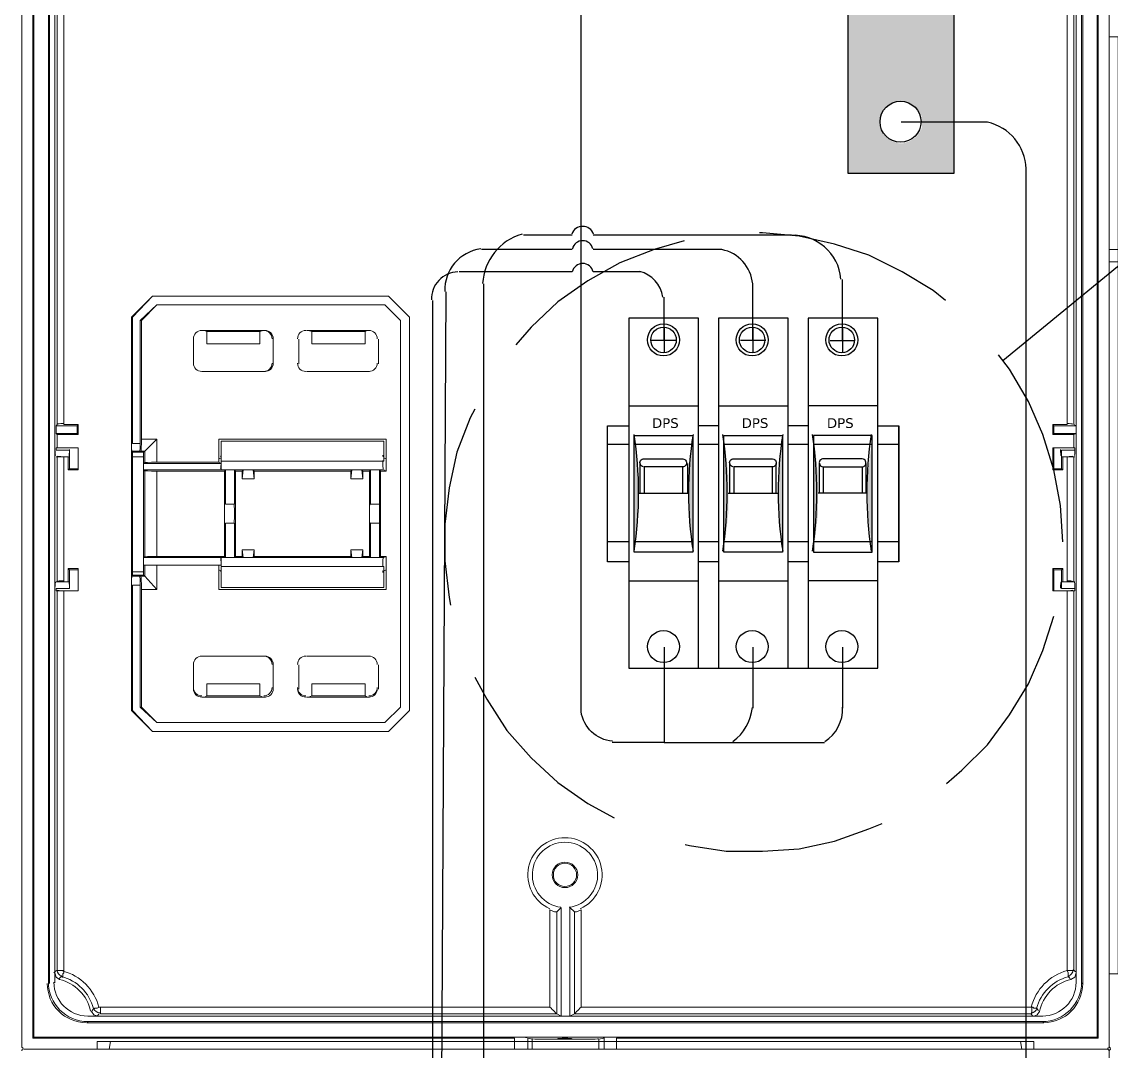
# Model space of a CAD drawing. Header units: millimetres. Extents: x 2788 to 2954, y 1337 to 1391.
# Drawn here: x 2906.919 to 2907.961, y 1352.494 to 1353.478 of the extents above; entities that cross this region are included whole.
import ezdxf

# ---------------------------------------------------------------- set-up
doc = ezdxf.new("R2010")
doc.units = ezdxf.units.MM
doc.layers.add('PDF_0', color=7, linetype='Continuous')
doc.layers.add('PDF_Texto', color=7, linetype='Continuous')
doc.styles.add('PDF Verdana', font='verdana.ttf')

msp = doc.modelspace()

# ---------------------------------------------------------------- linework, layer by layer
at = {"layer": 'PDF_0', "lineweight": 15}
for points in [[(2906.9194, 1354.5738, -0.414215), (2906.9215, 1354.5754), (2907.9576, 1354.5754, -0.414215), (2907.9587, 1354.5733), (2907.9587, 1352.4979, -0.414215), (2907.9571, 1352.4968)], [(2906.93, 1354.4924, -0.414213), (2906.9538, 1354.5162, 0.414213), (2906.93, 1354.4918), (2906.93, 1352.5063)], [(2907.9481, 1352.5063), (2907.9481, 1354.4918, 0.414213), (2907.9243, 1354.5162)], [(2906.9458, 1354.4019), (2906.9448, 1354.4029), (2906.9448, 1352.5582), (2906.9458, 1352.5592), (2906.9458, 1354.4019), (2906.9511, 1354.3966), (2906.9511, 1352.5592), (2906.9511, 1352.5688), (2906.9522, 1352.5645), (2906.9554, 1352.5624, -0.292489), (2906.9851, 1352.5323)], [(2907.9322, 1354.4019), (2907.927, 1354.3966), (2907.927, 1352.5592), (2907.927, 1352.5688), (2907.9259, 1352.5645), (2907.9221, 1352.5625, 0.292489), (2907.892, 1352.5317), (2907.8899, 1352.5285), (2907.8867, 1352.5275), (2907.8952, 1352.5275), (2906.9829, 1352.5275), (2906.9924, 1352.5275), (2906.9882, 1352.5285), (2906.9861, 1352.5317, 0.006355), (2906.9881, 1352.5347, 0.340488), (2906.994, 1352.5307)], [(2907.1132, 1353.0167, 0.011453), (2907.1131, 1353.0075, 0.011557), (2907.1132, 1352.9983)], [(2907.1224, 1352.9983, 0.011557), (2907.1226, 1353.0075, 0.011453), (2907.1224, 1353.0167)], [(2907.2519, 1353.0167, 0.011453), (2907.2517, 1353.0075, 0.011557), (2907.2519, 1352.9983)], [(2907.2611, 1352.9983, 0.011557), (2907.2612, 1353.0075, 0.011453), (2907.2611, 1353.0167)], [(2906.9533, 1352.5714, 0.340488), (2906.9576, 1352.5658, 0.006291), (2906.9553, 1352.5632)], [(2907.4539, 1352.536), (2907.8841, 1352.5361, -0.269935), (2907.9185, 1352.5709), (2907.9195, 1352.5688), (2907.9195, 1352.5677), (2907.9195, 1352.5666), (2907.9195, 1352.5656), (2907.9206, 1352.5645)], [(2907.9266, 1352.5697, 0.005107), (2907.9241, 1352.5717, -0.340488), (2907.9194, 1352.5658)], [(2907.9217, 1352.563, 0.006446), (2907.9194, 1352.565, 0.269937), (2907.8892, 1352.5347, 0.006291), (2907.8912, 1352.5327)], [(2907.9571, 1352.4957, -0.414215), (2907.9587, 1352.4936), (2907.9587, 1350.4176, -0.414215), (2907.9571, 1350.416, -0.414215), (2907.9587, 1350.4139), (2907.9587, 1348.3374, -0.414215), (2907.9571, 1348.3363)]]:
    msp.add_lwpolyline(points, format="xyb", dxfattribs=at)
for points in [[(2906.9194, 1352.4979), (2906.9194, 1354.5733), (2906.9194, 1352.4979)], [(2906.9511, 1354.3966), (2906.9511, 1354.5098), (2906.9533, 1354.5066), (2906.9533, 1353.0927), (2906.9522, 1353.0916), (2906.9522, 1353.0842), (2906.9533, 1353.0831), (2906.9533, 1353.0704), (2906.9522, 1353.0704), (2906.9522, 1353.0683), (2906.9649, 1353.0683), (2906.9649, 1353.0503), (2906.9638, 1353.0493), (2906.9638, 1353.062), (2906.9649, 1353.062), (2906.9522, 1353.062), (2906.9533, 1353.062), (2906.9533, 1352.9424), (2906.9522, 1352.9424), (2906.9649, 1352.9424), (2906.9638, 1352.9424), (2906.9638, 1352.9551)], [(2906.9522, 1353.0916), (2906.9723, 1353.0916), (2906.9734, 1353.0927), (2906.9596, 1353.0927), (2906.9596, 1354.5066), (2907.9185, 1354.5066), (2907.9185, 1353.0927), (2907.9047, 1353.0927), (2907.9058, 1353.0916)], [(2907.9259, 1353.0704), (2907.9058, 1353.0704), (2907.9058, 1353.0503), (2907.9132, 1353.0503), (2907.9132, 1353.0683), (2907.9259, 1353.0683), (2907.9259, 1353.0704), (2907.9248, 1353.0704), (2907.9248, 1353.0831), (2907.927, 1353.0842), (2907.927, 1353.0916), (2907.9248, 1353.0927), (2907.9248, 1354.5066), (2907.927, 1354.5098), (2907.927, 1354.3966)], [(2906.931, 1354.4982), (2906.931, 1352.5074)], [(2907.9471, 1354.4982), (2907.9471, 1352.5074)], [(2907.9587, 1353.2482), (2907.9672, 1353.2482), (2907.9672, 1352.5677), (2907.9587, 1352.5677), (2907.9672, 1352.5677), (2907.9672, 1353.2482), (2907.9672, 1353.2599), (2907.9672, 1353.4631), (2907.9587, 1353.4631), (2907.9672, 1353.4631), (2907.9672, 1353.2599), (2907.9587, 1353.2599)], [(2907.0242, 1353.1953), (2907.0443, 1353.2154), (2907.0252, 1353.1953)], [(2907.2697, 1353.2154), (2907.0443, 1353.2154), (2907.2697, 1353.2154)], [(2907.0337, 1353.1921), (2907.0485, 1353.207), (2907.0326, 1353.1921)], [(2907.2665, 1353.207), (2907.0485, 1353.207), (2907.2665, 1353.207)], [(2907.2813, 1353.1921), (2907.2665, 1353.207), (2907.2813, 1353.1921)], [(2907.0252, 1352.9487), (2907.0252, 1352.9477), (2907.0326, 1352.9477), (2907.0337, 1352.9477), (2907.0369, 1352.9477), (2907.0485, 1352.935), (2907.0337, 1352.935), (2907.0337, 1352.8228), (2907.0326, 1352.8228), (2907.0326, 1352.9392), (2907.0252, 1352.9392), (2907.0252, 1352.8196), (2907.0242, 1352.8196), (2907.0242, 1353.1953), (2907.0252, 1353.1953), (2907.0252, 1353.0747), (2907.0326, 1353.0747), (2907.0326, 1353.1921), (2907.0337, 1353.1921), (2907.0337, 1353.0789), (2907.0485, 1353.0789)], [(2907.2813, 1352.8228), (2907.2813, 1353.1921), (2907.2813, 1352.8228)], [(2907.0961, 1353.1816), (2907.0961, 1353.1699), (2907.1469, 1353.1699), (2907.1469, 1353.1816)], [(2907.1967, 1353.1816), (2907.1967, 1353.1699), (2907.2475, 1353.1699), (2907.2475, 1353.1816)], [(2907.0834, 1353.1742), (2907.0834, 1353.1742)], [(2907.184, 1353.1509), (2907.184, 1353.1742), (2907.184, 1353.1509)], [(2907.2602, 1353.1509), (2907.2602, 1353.1742), (2907.2602, 1353.1509)], [(2907.1596, 1353.1509), (2907.1596, 1353.1509)], [(2907.2517, 1353.1435), (2907.1914, 1353.1435), (2907.2517, 1353.1435)], [(2907.2517, 1353.1435), (2907.2517, 1353.1435)], [(2906.9723, 1353.0842), (2906.9723, 1353.0916)], [(2906.9734, 1353.0831), (2906.9734, 1353.0927)], [(2907.9058, 1353.0842), (2907.9047, 1353.0831), (2907.9047, 1353.0927)], [(2907.927, 1353.0916), (2907.9058, 1353.0916), (2907.9058, 1353.0842), (2907.927, 1353.0842)], [(2906.9522, 1353.0842), (2906.9723, 1353.0842), (2906.9734, 1353.0831), (2906.9533, 1353.0831)], [(2907.1078, 1353.0567), (2907.0485, 1353.0567), (2907.0485, 1353.0789), (2907.0369, 1353.0673), (2907.0337, 1353.0673), (2907.0326, 1353.0673), (2907.0252, 1353.0673), (2907.0252, 1353.0662)], [(2907.2676, 1353.0599), (2907.2676, 1353.0789), (2907.1078, 1353.0789), (2907.1078, 1353.0599)], [(2907.1099, 1353.063), (2907.1099, 1353.0768), (2907.2655, 1353.0768), (2907.2655, 1353.063)], [(2907.9248, 1353.0831), (2907.9047, 1353.0831)], [(2906.9522, 1353.0704), (2906.9734, 1353.0704), (2906.9533, 1353.0704)], [(2906.9649, 1353.0503), (2906.9734, 1353.0503), (2906.9734, 1353.0704), (2906.9734, 1353.0493), (2906.9734, 1353.0503)], [(2907.0358, 1353.0662), (2907.0252, 1353.0662), (2907.0252, 1353.062), (2907.0358, 1353.062), (2907.0358, 1353.0662), (2907.0369, 1353.0673), (2907.0369, 1353.0556), (2907.0358, 1353.0556), (2907.0358, 1353.0493), (2907.0369, 1353.0482), (2907.0369, 1352.9657), (2907.0358, 1352.9657), (2907.0358, 1352.9582), (2907.1099, 1352.9582), (2907.1099, 1352.9657), (2907.0358, 1352.9657)], [(2907.9058, 1353.0704), (2907.9047, 1353.0704), (2907.9047, 1353.0493), (2907.9058, 1353.0503)], [(2907.9047, 1353.0704), (2907.9248, 1353.0704)], [(2906.9638, 1352.9424), (2906.9596, 1352.9424), (2906.9596, 1353.062), (2906.9638, 1353.062)], [(2907.0358, 1352.9519), (2907.0252, 1352.9519), (2907.0252, 1353.062)], [(2907.0369, 1352.9582), (2907.0369, 1352.9477), (2907.0358, 1352.9487), (2907.0358, 1352.9519), (2907.0358, 1353.062)], [(2907.1099, 1353.0556), (2907.0358, 1353.0556)], [(2907.2655, 1353.0609), (2907.2676, 1353.0599), (2907.2676, 1353.0482), (2907.2655, 1353.0493), (2907.2612, 1353.0493), (2907.2528, 1353.0493), (2907.2443, 1353.0493), (2907.2348, 1353.0493), (2907.1406, 1353.0493), (2907.1311, 1353.0493), (2907.1226, 1353.0493), (2907.1141, 1353.0493), (2907.1099, 1353.0493), (2907.1099, 1353.0556), (2907.1078, 1353.0567), (2907.1078, 1353.0599), (2907.1099, 1353.0609)], [(2907.9143, 1353.062), (2907.9185, 1353.062), (2907.9185, 1352.9424), (2907.9143, 1352.9424), (2907.9143, 1352.9551), (2907.9132, 1352.954), (2907.9132, 1352.936), (2907.9259, 1352.936), (2907.9259, 1352.9339), (2907.9248, 1352.9339), (2907.9248, 1352.5709), (2907.9185, 1352.5709), (2907.9185, 1352.9339), (2907.9047, 1352.9339), (2907.9058, 1352.9339), (2907.9259, 1352.9339)], [(2907.9143, 1352.9424), (2907.9132, 1352.9424), (2907.9259, 1352.9424), (2907.9248, 1352.9424), (2907.9248, 1353.062), (2907.9259, 1353.062), (2907.9132, 1353.062), (2907.9143, 1353.062), (2907.9143, 1353.0493)], [(2906.9638, 1353.0493), (2906.9734, 1353.0493)], [(2907.1099, 1353.0493), (2907.0358, 1353.0493)], [(2907.2623, 1353.0482), (2907.2623, 1352.9667), (2907.2612, 1352.9657), (2907.2612, 1352.9985), (2907.2528, 1352.9985), (2907.2528, 1352.9657), (2907.2517, 1352.9667), (2907.2454, 1352.9667), (2907.2443, 1352.9657), (2907.2454, 1352.9731), (2907.2337, 1352.9731), (2907.2348, 1352.9657), (2907.2337, 1352.9667), (2907.1416, 1352.9667), (2907.1406, 1352.9657), (2907.1416, 1352.9731), (2907.13, 1352.9731), (2907.1311, 1352.9657), (2907.13, 1352.9667), (2907.1236, 1352.9667), (2907.1226, 1352.9657), (2907.1226, 1352.9985), (2907.1141, 1352.9985), (2907.1141, 1352.9657), (2907.1131, 1352.9667), (2907.0485, 1352.9667), (2907.0485, 1353.0482), (2907.1131, 1353.0482), (2907.1141, 1353.0493), (2907.1141, 1353.0165), (2907.1226, 1353.0165), (2907.1226, 1353.0493), (2907.1236, 1353.0482), (2907.13, 1353.0482)], [(2907.1131, 1353.0482), (2907.1131, 1352.9667)], [(2907.1236, 1352.9667), (2907.1236, 1353.0482)], [(2907.2676, 1353.0482), (2907.2623, 1353.0482), (2907.2612, 1353.0493), (2907.2612, 1353.0165), (2907.2528, 1353.0165), (2907.2528, 1353.0493), (2907.2517, 1353.0482), (2907.2454, 1353.0482), (2907.2443, 1353.0493), (2907.2454, 1353.0408), (2907.2337, 1353.0408), (2907.2348, 1353.0493), (2907.2337, 1353.0482), (2907.1416, 1353.0482), (2907.1406, 1353.0493), (2907.1416, 1353.0408), (2907.13, 1353.0408)], [(2907.1416, 1353.0408), (2907.1416, 1353.0482)], [(2907.2337, 1353.0482), (2907.2337, 1353.0408)], [(2907.2454, 1353.0408), (2907.2454, 1353.0482)], [(2907.2517, 1352.9667), (2907.2517, 1353.0482)], [(2907.9132, 1353.0503), (2907.9143, 1353.0493), (2907.9047, 1353.0493)], [(2907.13, 1352.9731), (2907.13, 1352.9667)], [(2907.1416, 1352.9667), (2907.1416, 1352.9731)], [(2907.2337, 1352.9731), (2907.2337, 1352.9667)], [(2907.2454, 1352.9667), (2907.2454, 1352.9731)], [(2907.1099, 1352.9657), (2907.1141, 1352.9657), (2907.1226, 1352.9657), (2907.1311, 1352.9657), (2907.1406, 1352.9657), (2907.2348, 1352.9657), (2907.2443, 1352.9657), (2907.2528, 1352.9657), (2907.2612, 1352.9657), (2907.2655, 1352.9657), (2907.2676, 1352.9667), (2907.2676, 1352.954), (2907.2655, 1352.953)], [(2907.2676, 1352.9667), (2907.2623, 1352.9667)], [(2906.9649, 1352.954), (2906.9649, 1352.936), (2906.9522, 1352.936), (2906.9522, 1352.9339), (2906.9533, 1352.9339), (2906.9533, 1352.5709), (2906.9596, 1352.5709), (2906.9596, 1352.5688), (2906.9585, 1352.5677), (2906.9585, 1352.5666), (2906.9585, 1352.5656), (2906.9585, 1352.5645), (2906.9575, 1352.5645)], [(2906.9734, 1352.9551), (2906.9734, 1352.9339), (2906.9734, 1352.954)], [(2907.0252, 1352.9519), (2907.0252, 1352.9487), (2907.0358, 1352.9487)], [(2907.0485, 1352.935), (2907.0485, 1352.9582)], [(2907.1099, 1352.953), (2907.1078, 1352.954), (2907.1078, 1352.9582)], [(2907.1078, 1352.954), (2907.1078, 1352.935), (2907.2676, 1352.935), (2907.2676, 1352.954)], [(2907.2655, 1352.9508), (2907.2655, 1352.9371), (2907.2655, 1352.9572), (2907.1099, 1352.9572), (2907.1099, 1352.9371), (2907.1099, 1352.9508)], [(2907.9058, 1352.954), (2907.9047, 1352.9551), (2907.9047, 1352.9339)], [(2907.9143, 1352.9551), (2907.9047, 1352.9551)], [(2907.9132, 1352.954), (2907.9058, 1352.954), (2907.9058, 1352.9339)], [(2906.9522, 1352.9339), (2906.9734, 1352.9339), (2906.9596, 1352.9339), (2906.9596, 1352.5709)], [(2907.1099, 1352.9371), (2907.2655, 1352.9371), (2907.1099, 1352.9371)], [(2907.2517, 1352.8715), (2907.2517, 1352.8715)], [(2907.0834, 1352.863), (2907.0834, 1352.863)], [(2907.184, 1352.863), (2907.184, 1352.863)], [(2907.2602, 1352.863), (2907.2602, 1352.863)], [(2907.1469, 1352.8334), (2907.1469, 1352.845), (2907.0961, 1352.845), (2907.0961, 1352.8334)], [(2907.2475, 1352.8334), (2907.2475, 1352.845), (2907.1967, 1352.845), (2907.1967, 1352.8334)], [(2907.0919, 1352.8323), (2907.0919, 1352.8323)], [(2907.0242, 1352.8196), (2907.0443, 1352.7995), (2907.2697, 1352.7995)], [(2907.0443, 1352.7995), (2907.0252, 1352.8196)], [(2907.0337, 1352.8228), (2907.0485, 1352.808), (2907.0326, 1352.8228)], [(2907.2665, 1352.808), (2907.2813, 1352.8228), (2907.2665, 1352.808)], [(2907.2697, 1352.7995), (2907.2898, 1352.8196), (2907.2697, 1352.7995)], [(2907.2665, 1352.808), (2907.0485, 1352.808), (2907.2665, 1352.808)], [(2907.4306, 1352.627), (2907.4285, 1352.627), (2907.4242, 1352.6291), (2907.4242, 1352.536), (2907.4253, 1352.5349), (2907.4263, 1352.5338), (2907.4274, 1352.5328), (2907.4285, 1352.5317), (2907.4295, 1352.5307), (2907.4306, 1352.5296), (2907.4306, 1352.627), (2907.4348, 1352.6312), (2907.4348, 1352.5275)], [(2907.4433, 1352.5275), (2907.4433, 1352.6312), (2907.4475, 1352.627), (2907.4475, 1352.5296), (2907.4486, 1352.5307), (2907.4496, 1352.5317), (2907.4507, 1352.5328), (2907.4517, 1352.5338), (2907.4528, 1352.5349), (2907.4539, 1352.536), (2907.4539, 1352.6291), (2907.4496, 1352.627), (2907.4475, 1352.627)], [(2906.9511, 1352.5592), (2906.9511, 1352.5592)], [(2906.9945, 1352.536), (2906.9935, 1352.536), (2906.9914, 1352.5349), (2906.9903, 1352.5349), (2906.9892, 1352.5349), (2906.9882, 1352.5338)], [(2907.8899, 1352.5338), (2907.8899, 1352.5349), (2907.8889, 1352.5349), (2907.8878, 1352.5349), (2907.8867, 1352.5349), (2907.8857, 1352.536), (2907.8846, 1352.536), (2907.8846, 1352.5296), (2907.4475, 1352.5296), (2907.4433, 1352.5275), (2907.4348, 1352.5275), (2907.4306, 1352.5296), (2906.9945, 1352.5296), (2906.9945, 1352.536), (2907.4242, 1352.536)], [(2906.9829, 1352.5275), (2906.9829, 1352.5275)], [(2907.4761, 1352.4957), (2907.4877, 1352.4957), (2907.4877, 1352.5063), (2907.9481, 1352.5063), (2907.9471, 1352.5074), (2906.931, 1352.5074), (2906.93, 1352.5063), (2907.3904, 1352.5063), (2907.3904, 1352.4957), (2907.4031, 1352.4957)], [(2906.9914, 1352.4957), (2906.9914, 1352.5031), (2907.0041, 1352.5031), (2907.003, 1352.4957)], [(2907.874, 1352.5031), (2907.0041, 1352.5031)], [(2907.4708, 1352.4957), (2907.4761, 1352.4957), (2907.4761, 1352.5063), (2907.4708, 1352.5053), (2907.4708, 1352.4957), (2907.4073, 1352.4957), (2907.4073, 1352.5053), (2907.4031, 1352.5063), (2907.4031, 1352.4957), (2907.4073, 1352.4957)], [(2907.8751, 1352.4957), (2907.874, 1352.5031), (2907.8867, 1352.5031), (2907.8867, 1352.4957)], [(2907.3904, 1352.4957), (2906.9215, 1352.4957), (2907.9576, 1352.4957), (2907.4877, 1352.4957)]]:
    msp.add_lwpolyline(points, dxfattribs=at)
for points in [[(2906.9194, 1352.4979), (2906.9194, 1354.5733)], [(2907.9587, 1352.4979), (2907.9587, 1354.5733)], [(2907.9322, 1352.5592), (2907.9322, 1354.4019), (2907.9333, 1354.4029), (2907.9333, 1352.5582)], [(2907.2898, 1352.8196), (2907.2898, 1353.1953), (2907.2697, 1353.2154), (2907.2898, 1353.1953)], [(2907.0919, 1353.1826), (2907.1522, 1353.1826), (2907.1512, 1353.1826), (2907.1501, 1353.1826), (2907.1469, 1353.1816), (2907.0961, 1353.1816), (2907.094, 1353.1826)], [(2907.1914, 1353.1826), (2907.2517, 1353.1826), (2907.2496, 1353.1826), (2907.2475, 1353.1816), (2907.1967, 1353.1816), (2907.1935, 1353.1826)], [(2907.0834, 1353.1509), (2907.0834, 1353.1742)], [(2907.1596, 1353.1742), (2907.1596, 1353.1509)], [(2907.0919, 1353.1435), (2907.1512, 1353.1435), (2907.1522, 1353.1435)], [(2907.2655, 1353.0768), (2907.1099, 1353.0768), (2907.1099, 1353.0577), (2907.2655, 1353.0577)], [(2907.13, 1353.0408), (2907.1311, 1353.0493), (2907.13, 1353.0482)], [(2906.9638, 1352.9551), (2906.9649, 1352.954), (2906.9734, 1352.954), (2906.9734, 1352.9551)], [(2907.0919, 1352.8715), (2907.1522, 1352.8715), (2907.1512, 1352.8715)], [(2907.1914, 1352.8715), (2907.2517, 1352.8715)], [(2907.0834, 1352.8408), (2907.0834, 1352.8397), (2907.0834, 1352.863)], [(2907.1596, 1352.8408), (2907.1596, 1352.863), (2907.1596, 1352.8397)], [(2907.184, 1352.8408), (2907.184, 1352.8397), (2907.184, 1352.863)], [(2907.2602, 1352.8408), (2907.2602, 1352.863), (2907.2602, 1352.8397)], [(2907.1512, 1352.8323), (2907.1522, 1352.8323), (2907.0919, 1352.8323), (2907.094, 1352.8323), (2907.0961, 1352.8334), (2907.1469, 1352.8334), (2907.1501, 1352.8323)], [(2907.2517, 1352.8323), (2907.1914, 1352.8323), (2907.1935, 1352.8323), (2907.1967, 1352.8334), (2907.2475, 1352.8334), (2907.2496, 1352.8323)], [(2906.9818, 1352.5211), (2907.8963, 1352.5211), (2907.8952, 1352.5222), (2906.9829, 1352.5222)]]:
    msp.add_lwpolyline(points, close=True, dxfattribs=at)
at = {"layer": 'PDF_0', "lineweight": 25}
for points in [[(2907.8105, 1354.1955), (2907.7089, 1354.1955), (2907.7089, 1353.3329), (2907.8105, 1353.3329)], [(2907.5047, 1353.0821), (2907.5608, 1353.0821), (2907.5608, 1352.9709), (2907.5047, 1352.9709)], [(2907.5904, 1353.0821), (2907.6465, 1353.0821), (2907.6465, 1352.9709), (2907.5904, 1352.9709)], [(2907.7322, 1353.0821), (2907.6761, 1353.0821), (2907.6761, 1352.9709), (2907.7322, 1352.9709)]]:
    msp.add_lwpolyline(points, close=True, dxfattribs=at)
at = {"layer": 'PDF_0', "color": 5, "lineweight": 25}
for points in [[(2907.4839, 1352.7901, -0.348749), (2907.4539, 1352.8185), (2907.4539, 1353.3033), (2907.4539, 1353.3467), (2907.4539, 1354.0505, -0.428636), (2907.5438, 1354.1468), (2907.7597, 1354.1468)], [(2907.8793, 1352.2121), (2907.8793, 1353.3371, 0.343432), (2907.8423, 1353.3816), (2907.7597, 1353.3816)]]:
    msp.add_lwpolyline(points, format="xyb", dxfattribs=at)
at = {"layer": 'PDF_0', "color": 150, "lineweight": 25, "true_color": 0x007fff}
msp.add_lwpolyline([(2907.8571, 1353.154), (2908.145, 1353.3901), (2908.3609, 1353.3901)], dxfattribs=at)
at = {"layer": 'PDF_0', "color": 1, "lineweight": 25}
for points in [[(2907.4454, 1353.2736), (2907.3988, 1353.2736)], [(2907.655, 1353.2736), (2907.4655, 1353.2736)], [(2907.4454, 1353.2599), (2907.3586, 1353.2599)], [(2907.3607, 1353.2271), (2907.3607, 1352.2216)], [(2907.7036, 1353.1731), (2907.7036, 1353.2313)], [(2907.312, 1353.2112), (2907.312, 1352.2576)], [(2907.3247, 1353.2197), (2907.3184, 1352.0586)], [(2907.5332, 1353.1731), (2907.5332, 1353.2144)]]:
    msp.add_lwpolyline(points, dxfattribs=at)
at = {"layer": 'PDF_0', "color": 30, "lineweight": 25, "true_color": 0xff7f00}
for points in [[(2907.8021, 1353.2112), (2907.7904, 1353.2207), (2907.7608, 1353.2387), (2907.729, 1353.2546), (2907.6962, 1353.2652), (2907.6624, 1353.2726), (2907.6274, 1353.2758), (2907.6243, 1353.2758)], [(2907.5523, 1353.2683), (2907.5237, 1353.2599), (2907.4909, 1353.2472), (2907.4602, 1353.2302), (2907.4316, 1353.2101), (2907.4062, 1353.1858), (2907.3914, 1353.1689)], [(2907.9143, 1352.9805), (2907.9121, 1353.0154), (2907.9058, 1353.0493), (2907.8952, 1353.0831), (2907.8814, 1353.1149), (2907.8635, 1353.1456), (2907.8529, 1353.1593)], [(2907.3523, 1353.1075), (2907.348, 1353.099), (2907.3353, 1353.0662), (2907.3279, 1353.0323), (2907.3237, 1352.9974), (2907.3237, 1352.9625), (2907.3279, 1352.9276), (2907.329, 1352.9201)], [(2907.8031, 1352.7497), (2907.8179, 1352.7624), (2907.8423, 1352.7868), (2907.8635, 1352.8154), (2907.8814, 1352.845), (2907.8952, 1352.8768), (2907.9058, 1352.9096)], [(2907.3523, 1352.8514), (2907.3639, 1352.8302), (2907.383, 1352.8005), (2907.4062, 1352.7741), (2907.4316, 1352.7508), (2907.4602, 1352.7307), (2907.4856, 1352.7169)], [(2907.5533, 1352.6915), (2907.5576, 1352.6905), (2907.5925, 1352.6852), (2907.6274, 1352.6852), (2907.6624, 1352.6873), (2907.6962, 1352.6947), (2907.729, 1352.7064), (2907.7417, 1352.7116)]]:
    msp.add_lwpolyline(points, dxfattribs=at)
at = {"layer": 'PDF_0', "color": 1, "lineweight": 25}
for points in [[(2907.6179, 1353.1731), (2907.6179, 1353.2271, 0.333388), (2907.5883, 1353.2599), (2907.4655, 1353.2599)], [(2907.511, 1353.2387), (2907.4655, 1353.2387, 0.788227), (2907.4454, 1353.2387), (2907.3374, 1353.2387)]]:
    msp.add_lwpolyline(points, format="xyb", dxfattribs=at)
at = {"layer": 'PDF_0', "lineweight": 25}
for points in [[(2907.566, 1352.8598), (2907.566, 1353.1943), (2907.4994, 1353.1943), (2907.4994, 1352.8598), (2907.7375, 1352.8598), (2907.7375, 1353.1943), (2907.6708, 1353.1943), (2907.6708, 1352.8598)], [(2907.6518, 1352.8598), (2907.6518, 1353.1943), (2907.5851, 1353.1943), (2907.5851, 1352.8598)], [(2907.5332, 1353.1847), (2907.5332, 1353.1731), (2907.5205, 1353.1731)], [(2907.6179, 1353.1847), (2907.6179, 1353.1731), (2907.6063, 1353.1731)], [(2907.7036, 1353.1847), (2907.7036, 1353.1731), (2907.7153, 1353.1731)], [(2907.5449, 1353.1731), (2907.5332, 1353.1731), (2907.5332, 1353.1615)], [(2907.6306, 1353.1731), (2907.6179, 1353.1731), (2907.6179, 1353.1615)], [(2907.692, 1353.1731), (2907.7036, 1353.1731), (2907.7036, 1353.1615)], [(2907.4994, 1353.1107), (2907.566, 1353.1107)], [(2907.5851, 1353.1107), (2907.6518, 1353.1107)], [(2907.7375, 1353.1107), (2907.6708, 1353.1107)], [(2907.4994, 1352.9614), (2907.4793, 1352.9614), (2907.4793, 1353.0916), (2907.4994, 1353.0916)], [(2907.5851, 1353.0916), (2907.566, 1353.0916)], [(2907.6708, 1353.0916), (2907.6518, 1353.0916)], [(2907.7375, 1353.0916), (2907.7576, 1353.0916)], [(2907.7576, 1353.0916), (2907.7576, 1352.9614), (2907.7576, 1353.0916)], [(2907.4994, 1353.0736), (2907.4793, 1353.0736)], [(2907.5608, 1353.0736), (2907.5047, 1353.0736)], [(2907.5851, 1353.0736), (2907.566, 1353.0736)], [(2907.6465, 1353.0736), (2907.5904, 1353.0736)], [(2907.6708, 1353.0736), (2907.6518, 1353.0736)], [(2907.7322, 1353.0736), (2907.6761, 1353.0736)], [(2907.7576, 1353.0736), (2907.7375, 1353.0736)], [(2907.51, 1353.0556), (2907.51, 1353.027)], [(2907.5555, 1353.0556), (2907.5555, 1353.027)], [(2907.5957, 1353.0556), (2907.5957, 1353.027)], [(2907.6401, 1353.0556), (2907.6401, 1353.027)], [(2907.6814, 1353.0556), (2907.6814, 1353.027)], [(2907.7259, 1353.0556), (2907.7259, 1353.027)], [(2907.5512, 1353.027), (2907.5512, 1353.0524), (2907.5142, 1353.0524), (2907.5142, 1353.027)], [(2907.637, 1353.027), (2907.637, 1353.0524), (2907.5999, 1353.0524), (2907.5999, 1353.027)], [(2907.6856, 1353.027), (2907.6856, 1353.0524), (2907.7227, 1353.0524), (2907.7227, 1353.027)], [(2907.5089, 1353.027), (2907.5565, 1353.027)], [(2907.5946, 1353.027), (2907.6423, 1353.027)], [(2907.7269, 1353.027), (2907.6804, 1353.027)], [(2907.4994, 1352.9805), (2907.4793, 1352.9805)], [(2907.5608, 1352.9805), (2907.5047, 1352.9805)], [(2907.5851, 1352.9805), (2907.566, 1352.9805)], [(2907.6465, 1352.9805), (2907.5904, 1352.9805)], [(2907.6708, 1352.9805), (2907.6518, 1352.9805)], [(2907.7322, 1352.9805), (2907.6761, 1352.9805)], [(2907.7576, 1352.9805), (2907.7375, 1352.9805)], [(2907.5851, 1352.9614), (2907.566, 1352.9614)], [(2907.6708, 1352.9614), (2907.6518, 1352.9614)], [(2907.7576, 1352.9614), (2907.7375, 1352.9614)], [(2907.4994, 1352.9434), (2907.566, 1352.9434)], [(2907.5851, 1352.9434), (2907.6518, 1352.9434)], [(2907.7375, 1352.9434), (2907.6708, 1352.9434)]]:
    msp.add_lwpolyline(points, dxfattribs=at)
at = {"layer": 'PDF_0', "lineweight": 15}
for points in [[(2907.0914, 1353.1826, 0.414101), (2907.0834, 1353.1747, -0.414101)], [(2907.1909, 1353.1826, 0.414101), (2907.1829, 1353.1747, -0.414101)], [(2907.2591, 1353.1747, 0.414101), (2907.2512, 1353.1826, -0.414101)], [(2907.0834, 1353.1514, 0.414101), (2907.0914, 1353.1435, -0.414101)], [(2907.1829, 1353.1514, 0.414101), (2907.1909, 1353.1435, -0.414101)], [(2907.2512, 1353.1435, 0.414101), (2907.2591, 1353.1514, -0.414101)], [(2907.0914, 1352.8715, 0.414101), (2907.0834, 1352.8635, -0.414101)], [(2907.1909, 1352.8715, 0.414101), (2907.1829, 1352.8635, -0.414101)], [(2907.2591, 1352.8635, 0.414101), (2907.2512, 1352.8715, -0.414101)], [(2906.9501, 1352.5598, 0.41421), (2906.9824, 1352.5275, -0.41421)], [(2907.8947, 1352.5275, 0.41421), (2907.927, 1352.5598, -0.41421)]]:
    msp.add_lwpolyline(points, format="xyb", close=True, dxfattribs=at)
at = {"layer": 'PDF_0', "lineweight": 25}
for points in [[(2907.5137, 1353.0524, -1.000001), (2907.5142, 1353.0599), (2907.5512, 1353.0599, -1.000001), (2907.5507, 1353.0524)], [(2907.5994, 1353.0524, -1.000001), (2907.5999, 1353.0599), (2907.637, 1353.0599, -1.000001), (2907.6364, 1353.0524)], [(2907.7222, 1353.0524, 1.000001), (2907.7227, 1353.0599), (2907.6856, 1353.0599, 1.000001), (2907.6851, 1353.0524)]]:
    msp.add_lwpolyline(points, format="xyb", dxfattribs=at)
at = {"layer": 'PDF_0', "color": 5, "lineweight": 25}
for points in [[(2907.5332, 1352.8799), (2907.5332, 1352.7889), (2907.5999, 1352.7889), (2907.6867, 1352.7889)], [(2907.6179, 1352.8799), (2907.6179, 1352.8217)], [(2907.7036, 1352.8799), (2907.7036, 1352.8217)], [(2907.5332, 1352.7889), (2907.4835, 1352.7889)]]:
    msp.add_lwpolyline(points, dxfattribs=at)
at = {"layer": 'PDF_0', "lineweight": 25}
for centre, radius in [((2907.7592, 1353.3821), 0.0196), ((2907.5327, 1353.1736), 0.0153), ((2907.5327, 1353.1736), 0.0122), ((2907.6174, 1353.1736), 0.0153), ((2907.6174, 1353.1736), 0.0122), ((2907.7031, 1353.1736), 0.0153), ((2907.7031, 1353.1736), 0.0122), ((2907.5327, 1352.8805), 0.0153), ((2907.6174, 1352.8805), 0.0153), ((2907.7031, 1352.8805), 0.0153)]:
    msp.add_circle(centre, radius, dxfattribs=at)
at = {"layer": 'PDF_0', "lineweight": 15}
for radius in [0.0122, 0.0111]:
    msp.add_circle((2907.4385, 1352.6624), radius, dxfattribs=at)
at = {"layer": 'PDF_0', "color": 1, "lineweight": 25}
for centre, radius, start, end in [((2907.4121, 1353.2244), 0.0524, 106.2211, 176.6054), ((2907.4554, 1353.271), 0.0111, 19.8358, 160.1642), ((2907.6565, 1353.2276), 0.046, 5.191, 93.2904), ((2907.4554, 1353.2583), 0.0101, 13.9582, 166.0418), ((2907.3634, 1353.2213), 0.0397, 97.8551, 181.9886), ((2907.3369, 1353.2128), 0.0259, 91.5221, 182.2798), ((2907.5031, 1353.2107), 0.0291, 7.4982, 76.3385)]:
    msp.add_arc(centre, radius, start, end, dxfattribs=at)
at = {"layer": 'PDF_0', "lineweight": 15}
for centre, radius, start, end in [((2907.1506, 1353.1747), 0.00794, 0.011, 89.989), ((2907.1517, 1353.1747), 0.00794, 0.011, 89.989), ((2907.1506, 1353.1514), 0.00794, 270.011, 359.989), ((2907.1517, 1353.1514), 0.00794, 270.011, 359.989), ((2907.1506, 1352.8635), 0.00794, 0.011, 89.989), ((2907.1517, 1352.8635), 0.00794, 0.011, 89.989), ((2907.0914, 1352.8413), 0.00794, 180.011, 269.989), ((2907.0914, 1352.8402), 0.00794, 180.011, 269.989), ((2907.1506, 1352.8413), 0.00794, 270.011, 359.989), ((2907.1517, 1352.8402), 0.00794, 270.011, 359.989), ((2907.1909, 1352.8413), 0.00794, 180.011, 269.989), ((2907.1909, 1352.8402), 0.00794, 180.011, 269.989), ((2907.2512, 1352.8413), 0.00794, 270.011, 359.989), ((2907.2512, 1352.8402), 0.00794, 270.011, 359.989), ((2907.4385, 1352.6624), 0.0355, 294.2415, 245.7585), ((2907.4385, 1352.6624), 0.0312, 277.2511, 262.7489), ((2907.0449, 1352.451), 0.1513, 127.5871, 128.8029), ((2906.9464, 1352.5238), 0.0429, 14.7876, 75.2124), ((2906.9464, 1352.5238), 0.0482, 14.7878, 75.2122), ((2906.9813, 1352.5587), 0.0376, 180.011, 269.989), ((2906.9824, 1352.5598), 0.0376, 180.011, 269.989), ((2907.8947, 1352.5598), 0.0376, 270.011, 359.989), ((2907.8957, 1352.5587), 0.0376, 270.011, 359.989), ((2907.8841, 1352.5365), 0.00582, 270, 345.2124), ((2906.8706, 1352.6246), 0.1551, 321.214, 322.3891), ((2908.0065, 1352.6246), 0.1551, 217.6109, 218.786), ((2906.921, 1352.4984), 0.00159, 179.9999, 270.0001), ((2906.921, 1352.4942), 0.00159, 89.9999, 180.0001), ((2907.9603, 1352.4984), 0.00159, 179.9999, 270.0001), ((2907.9603, 1352.4942), 0.00159, 89.9999, 180.0001)]:
    msp.add_arc(centre, radius, start, end, dxfattribs=at)
at = {"layer": 'PDF_0', "lineweight": 25}
for centre, start, end in [((2907.1517, 1353.0276), 351.0235, 8.9765), ((2907.9137, 1353.0276), 171.0235, 188.9765), ((2907.2364, 1353.0276), 351.0235, 8.9765), ((2907.9994, 1353.0276), 171.0235, 188.9765), ((2907.3221, 1353.0276), 351.0235, 8.9765), ((2908.0841, 1353.0276), 171.0235, 188.9765)]:
    msp.add_arc(centre, 0.3572, start, end, dxfattribs=at)
at = {"layer": 'PDF_0', "color": 5, "lineweight": 25}
for centre, radius, start, end in [((2907.5708, 1352.8275), 0.0471, 306.843, 353.7704), ((2907.6682, 1352.8201), 0.0355, 301.5305, 3.9606)]:
    msp.add_arc(centre, radius, start, end, dxfattribs=at)
at = {"layer": 'PDF_0', "lineweight": 15}
for points in [[(2906.9591, 1353.0937), (2906.9559, 1353.0937), (2906.9533, 1353.0935), (2906.9533, 1353.0932)], [(2907.9238, 1353.0932), (2907.9238, 1353.0935), (2907.9212, 1353.0937), (2907.918, 1353.0937)], [(2907.0332, 1353.0673), (2907.0335, 1353.0674), (2907.0337, 1353.0728), (2907.0337, 1353.0794)], [(2906.9511, 1353.0688), (2906.9511, 1353.0657), (2906.9514, 1353.063), (2906.9517, 1353.063)], [(2906.9644, 1353.063), (2906.9647, 1353.063), (2906.9649, 1353.0657), (2906.9649, 1353.0688)], [(2907.0242, 1353.0752), (2907.0242, 1353.0709), (2907.0244, 1353.0673), (2907.0247, 1353.0673)], [(2907.0321, 1353.0673), (2907.0324, 1353.0673), (2907.0326, 1353.0709), (2907.0326, 1353.0752)], [(2907.9121, 1353.0688), (2907.9121, 1353.0657), (2907.9124, 1353.063), (2907.9127, 1353.063)], [(2907.9254, 1353.063), (2907.9257, 1353.063), (2907.9259, 1353.0657), (2907.9259, 1353.0688)], [(2906.9533, 1353.0625), (2906.9533, 1353.0622), (2906.9559, 1353.062), (2906.9591, 1353.062)], [(2907.048, 1353.0567), (2907.0413, 1353.0567), (2907.0359, 1353.0564), (2907.0358, 1353.0562)], [(2907.1094, 1353.062), (2907.1097, 1353.062), (2907.1099, 1353.0627), (2907.1099, 1353.0636)], [(2907.1094, 1353.0503), (2907.1097, 1353.0503), (2907.1099, 1353.0539), (2907.1099, 1353.0583)], [(2907.2644, 1353.0636), (2907.2644, 1353.0627), (2907.2646, 1353.062), (2907.2649, 1353.062)], [(2907.2644, 1353.0583), (2907.2644, 1353.0539), (2907.2646, 1353.0503), (2907.2649, 1353.0503)], [(2907.918, 1353.062), (2907.9212, 1353.062), (2907.9238, 1353.0622), (2907.9238, 1353.0625)], [(2907.0358, 1353.0487), (2907.0359, 1353.0484), (2907.0413, 1353.0482), (2907.048, 1353.0482)], [(2907.048, 1352.9667), (2907.0413, 1352.9667), (2907.0359, 1352.9665), (2907.0358, 1352.9662)], [(2907.1099, 1352.9577), (2907.1099, 1352.9621), (2907.1097, 1352.9657), (2907.1094, 1352.9657)], [(2907.2649, 1352.9657), (2907.2646, 1352.9657), (2907.2644, 1352.9621), (2907.2644, 1352.9577)], [(2907.1099, 1352.9514), (2907.1099, 1352.9522), (2907.1097, 1352.953), (2907.1094, 1352.953)], [(2907.2649, 1352.953), (2907.2646, 1352.953), (2907.2644, 1352.9522), (2907.2644, 1352.9514)], [(2906.9517, 1352.9424), (2906.9514, 1352.9424), (2906.9511, 1352.9398), (2906.9511, 1352.9365)], [(2906.9591, 1352.9434), (2906.9559, 1352.9434), (2906.9533, 1352.9432), (2906.9533, 1352.9429)], [(2906.9649, 1352.9365), (2906.9649, 1352.9398), (2906.9647, 1352.9424), (2906.9644, 1352.9424)], [(2907.0247, 1352.9477), (2907.0244, 1352.9476), (2907.0242, 1352.9441), (2907.0242, 1352.9397)], [(2907.0326, 1352.9397), (2907.0326, 1352.9441), (2907.0324, 1352.9476), (2907.0321, 1352.9477)], [(2907.0337, 1352.9355), (2907.0337, 1352.9422), (2907.0335, 1352.9476), (2907.0332, 1352.9477)], [(2907.9127, 1352.9424), (2907.9124, 1352.9424), (2907.9121, 1352.9398), (2907.9121, 1352.9365)], [(2907.9238, 1352.9429), (2907.9238, 1352.9432), (2907.9212, 1352.9434), (2907.918, 1352.9434)], [(2907.9259, 1352.9365), (2907.9259, 1352.9398), (2907.9257, 1352.9424), (2907.9254, 1352.9424)], [(2906.9533, 1352.9344), (2906.9533, 1352.9341), (2906.9559, 1352.9339), (2906.9591, 1352.9339)], [(2907.918, 1352.9339), (2907.9212, 1352.9339), (2907.9238, 1352.9341), (2907.9238, 1352.9344)], [(2907.402, 1352.5069), (2907.4014, 1352.5072), (2907.3961, 1352.5074), (2907.3898, 1352.5074)], [(2907.4064, 1352.5057), (2907.4078, 1352.5055), (2907.4218, 1352.5053), (2907.4385, 1352.5053)], [(2907.4385, 1352.5063), (2907.4347, 1352.5063), (2907.4316, 1352.5061), (2907.4316, 1352.5058)], [(2907.4316, 1352.5058), (2907.4316, 1352.5055), (2907.4347, 1352.5053), (2907.4385, 1352.5053)], [(2907.4454, 1352.5058), (2907.4454, 1352.5061), (2907.4423, 1352.5063), (2907.4385, 1352.5063)], [(2907.4385, 1352.5053), (2907.4423, 1352.5053), (2907.4454, 1352.5055), (2907.4454, 1352.5058)], [(2907.4385, 1352.5053), (2907.4553, 1352.5053), (2907.4692, 1352.5055), (2907.4707, 1352.5057)], [(2907.4872, 1352.5074), (2907.4809, 1352.5074), (2907.4756, 1352.5072), (2907.4751, 1352.5069)]]:
    msp.add_open_spline(points, degree=3, dxfattribs=at)
at = {"layer": 'PDF_0', "color": 31, "true_color": 0xfecc66, "transparency": 33554559}
for points in [[(2907.8105, 1353.6017), (2907.7089, 1353.6017), (2907.8105, 1353.4017)], [(2907.7089, 1353.6017), (2907.8105, 1353.4017), (2907.7089, 1353.4017)], [(2907.7576, 1353.4017), (2907.7089, 1353.4017), (2907.7544, 1353.4006)], [(2907.7089, 1353.4017), (2907.7544, 1353.4006), (2907.7089, 1353.4006)], [(2907.7544, 1353.4006), (2907.7089, 1353.4006), (2907.7513, 1353.3996)], [(2907.7089, 1353.4006), (2907.7513, 1353.3996), (2907.7089, 1353.3996)], [(2907.7513, 1353.3996), (2907.7089, 1353.3996), (2907.7481, 1353.3975)], [(2907.7089, 1353.3996), (2907.7481, 1353.3975), (2907.7089, 1353.3975)], [(2907.8105, 1353.4017), (2907.7618, 1353.4017), (2907.8105, 1353.4006)], [(2907.7618, 1353.4017), (2907.8105, 1353.4006), (2907.765, 1353.4006)], [(2907.8105, 1353.4006), (2907.765, 1353.4006), (2907.8105, 1353.3996)], [(2907.765, 1353.4006), (2907.8105, 1353.3996), (2907.7682, 1353.3996)], [(2907.8105, 1353.3996), (2907.7682, 1353.3996), (2907.8105, 1353.3975)], [(2907.7682, 1353.3996), (2907.8105, 1353.3975), (2907.7714, 1353.3975)], [(2907.7481, 1353.3975), (2907.7089, 1353.3975), (2907.7449, 1353.3954)], [(2907.7089, 1353.3975), (2907.7449, 1353.3954), (2907.7089, 1353.3954)], [(2907.7449, 1353.3954), (2907.7089, 1353.3954), (2907.7428, 1353.3922)], [(2907.7089, 1353.3954), (2907.7428, 1353.3922), (2907.7089, 1353.3922)], [(2907.7428, 1353.3922), (2907.7089, 1353.3922), (2907.7407, 1353.389)], [(2907.7089, 1353.3922), (2907.7407, 1353.389), (2907.7089, 1353.389)], [(2907.7407, 1353.389), (2907.7089, 1353.389), (2907.7396, 1353.3848)], [(2907.7089, 1353.389), (2907.7396, 1353.3848), (2907.7089, 1353.3848)], [(2907.8105, 1353.3975), (2907.7714, 1353.3975), (2907.8105, 1353.3954)], [(2907.7714, 1353.3975), (2907.8105, 1353.3954), (2907.7745, 1353.3954)], [(2907.8105, 1353.3954), (2907.7745, 1353.3954), (2907.8105, 1353.3922)], [(2907.7745, 1353.3954), (2907.8105, 1353.3922), (2907.7767, 1353.3922)], [(2907.8105, 1353.3922), (2907.7767, 1353.3922), (2907.8105, 1353.389)], [(2907.7767, 1353.3922), (2907.8105, 1353.389), (2907.7788, 1353.389)], [(2907.8105, 1353.389), (2907.7788, 1353.389), (2907.8105, 1353.3848)], [(2907.7788, 1353.389), (2907.8105, 1353.3848), (2907.7798, 1353.3848)], [(2907.7396, 1353.3848), (2907.7089, 1353.3848), (2907.7396, 1353.3816)], [(2907.7089, 1353.3848), (2907.7396, 1353.3816), (2907.7089, 1353.3816)], [(2907.7396, 1353.3816), (2907.7089, 1353.3816), (2907.7396, 1353.3774)], [(2907.7089, 1353.3816), (2907.7396, 1353.3774), (2907.7089, 1353.3774)], [(2907.7396, 1353.3774), (2907.7089, 1353.3774), (2907.7407, 1353.3742)], [(2907.7089, 1353.3774), (2907.7407, 1353.3742), (2907.7089, 1353.3742)], [(2907.7798, 1353.3774), (2907.8105, 1353.3742), (2907.7788, 1353.3742)], [(2907.8105, 1353.3848), (2907.7798, 1353.3848), (2907.8105, 1353.3816)], [(2907.7798, 1353.3848), (2907.8105, 1353.3816), (2907.7798, 1353.3816)], [(2907.8105, 1353.3816), (2907.7798, 1353.3816), (2907.8105, 1353.3774)], [(2907.7798, 1353.3816), (2907.8105, 1353.3774), (2907.7798, 1353.3774)], [(2907.8105, 1353.3774), (2907.7798, 1353.3774), (2907.8105, 1353.3742)], [(2907.7407, 1353.3742), (2907.7089, 1353.3742), (2907.7428, 1353.371)], [(2907.7089, 1353.3742), (2907.7428, 1353.371), (2907.7089, 1353.371)], [(2907.7428, 1353.371), (2907.7089, 1353.371), (2907.7449, 1353.3678)], [(2907.7089, 1353.371), (2907.7449, 1353.3678), (2907.7089, 1353.3678)], [(2907.7449, 1353.3678), (2907.7089, 1353.3678), (2907.7481, 1353.3657)], [(2907.7089, 1353.3678), (2907.7481, 1353.3657), (2907.7089, 1353.3657)], [(2907.7745, 1353.3678), (2907.8105, 1353.3657), (2907.7714, 1353.3657)], [(2907.7767, 1353.371), (2907.8105, 1353.3678), (2907.7745, 1353.3678)], [(2907.8105, 1353.3678), (2907.7745, 1353.3678), (2907.8105, 1353.3657)], [(2907.7788, 1353.3742), (2907.8105, 1353.371), (2907.7767, 1353.371)], [(2907.8105, 1353.371), (2907.7767, 1353.371), (2907.8105, 1353.3678)], [(2907.8105, 1353.3742), (2907.7788, 1353.3742), (2907.8105, 1353.371)], [(2907.7481, 1353.3657), (2907.7089, 1353.3657), (2907.7513, 1353.3636)], [(2907.7089, 1353.3657), (2907.7513, 1353.3636), (2907.7089, 1353.3636)], [(2907.7513, 1353.3636), (2907.7089, 1353.3636), (2907.7544, 1353.3625)], [(2907.7089, 1353.3636), (2907.7544, 1353.3625), (2907.7089, 1353.3625)], [(2907.7544, 1353.3625), (2907.7089, 1353.3625), (2907.7576, 1353.3615)], [(2907.7089, 1353.3625), (2907.7576, 1353.3615), (2907.7089, 1353.3615)], [(2907.8105, 1353.3615), (2907.7089, 1353.3615), (2907.8105, 1353.3329)], [(2907.7089, 1353.3615), (2907.8105, 1353.3329), (2907.7089, 1353.3329)], [(2907.765, 1353.3625), (2907.8105, 1353.3615), (2907.7618, 1353.3615)], [(2907.7682, 1353.3636), (2907.8105, 1353.3625), (2907.765, 1353.3625)], [(2907.8105, 1353.3625), (2907.765, 1353.3625), (2907.8105, 1353.3615)], [(2907.7714, 1353.3657), (2907.8105, 1353.3636), (2907.7682, 1353.3636)], [(2907.8105, 1353.3636), (2907.7682, 1353.3636), (2907.8105, 1353.3625)], [(2907.8105, 1353.3657), (2907.7714, 1353.3657), (2907.8105, 1353.3636)]]:
    msp.add_solid(points, dxfattribs=at)
at = {"layer": 'PDF_0', "transparency": 33554559}
for points in [[(2907.5047, 1353.0821), (2907.5089, 1353.045), (2907.5047, 1353.045)], [(2907.5608, 1353.0821), (2907.5608, 1353.045), (2907.5565, 1353.045)], [(2907.5904, 1353.0821), (2907.5946, 1353.045), (2907.5904, 1353.045)], [(2907.6465, 1353.0821), (2907.6465, 1353.045), (2907.6423, 1353.045)], [(2907.6761, 1353.0821), (2907.6804, 1353.045), (2907.6761, 1353.045)], [(2907.7322, 1353.0821), (2907.7322, 1353.045), (2907.728, 1353.045)], [(2907.5047, 1353.045), (2907.5047, 1353.008), (2907.5089, 1353.008)], [(2907.5047, 1353.045), (2907.5089, 1353.045), (2907.5089, 1353.008)], [(2907.5565, 1353.045), (2907.5565, 1353.008), (2907.5608, 1353.008)], [(2907.5565, 1353.045), (2907.5608, 1353.045), (2907.5608, 1353.008)], [(2907.5904, 1353.045), (2907.5904, 1353.008), (2907.5946, 1353.008)], [(2907.5904, 1353.045), (2907.5946, 1353.045), (2907.5946, 1353.008)], [(2907.6423, 1353.045), (2907.6423, 1353.008), (2907.6465, 1353.008)], [(2907.6423, 1353.045), (2907.6465, 1353.045), (2907.6465, 1353.008)], [(2907.6761, 1353.045), (2907.6761, 1353.008), (2907.6804, 1353.008)], [(2907.6761, 1353.045), (2907.6804, 1353.045), (2907.6804, 1353.008)], [(2907.728, 1353.045), (2907.728, 1353.008), (2907.7322, 1353.008)], [(2907.728, 1353.045), (2907.7322, 1353.045), (2907.7322, 1353.008)], [(2907.5047, 1353.008), (2907.5089, 1353.008), (2907.5047, 1352.9709)], [(2907.5565, 1353.008), (2907.5608, 1353.008), (2907.5608, 1352.9709)], [(2907.5904, 1353.008), (2907.5946, 1353.008), (2907.5904, 1352.9709)], [(2907.6423, 1353.008), (2907.6465, 1353.008), (2907.6465, 1352.9709)], [(2907.6761, 1353.008), (2907.6804, 1353.008), (2907.6761, 1352.9709)], [(2907.728, 1353.008), (2907.7322, 1353.008), (2907.7322, 1352.9709)]]:
    msp.add_solid(points, dxfattribs=at)

# ---------------------------------------------------------------- texts
at = {"layer": 'PDF_Texto', "char_height": 0.0093, "attachment_point": 7, "style": 'PDF Verdana'}
for insert in [(2907.5216, 1353.0893), (2907.6073, 1353.0893), (2907.6888, 1353.0893)]:
    msp.add_mtext('DPS', dxfattribs=dict(at, insert=insert))

doc.saveas('drawing.dxf')
